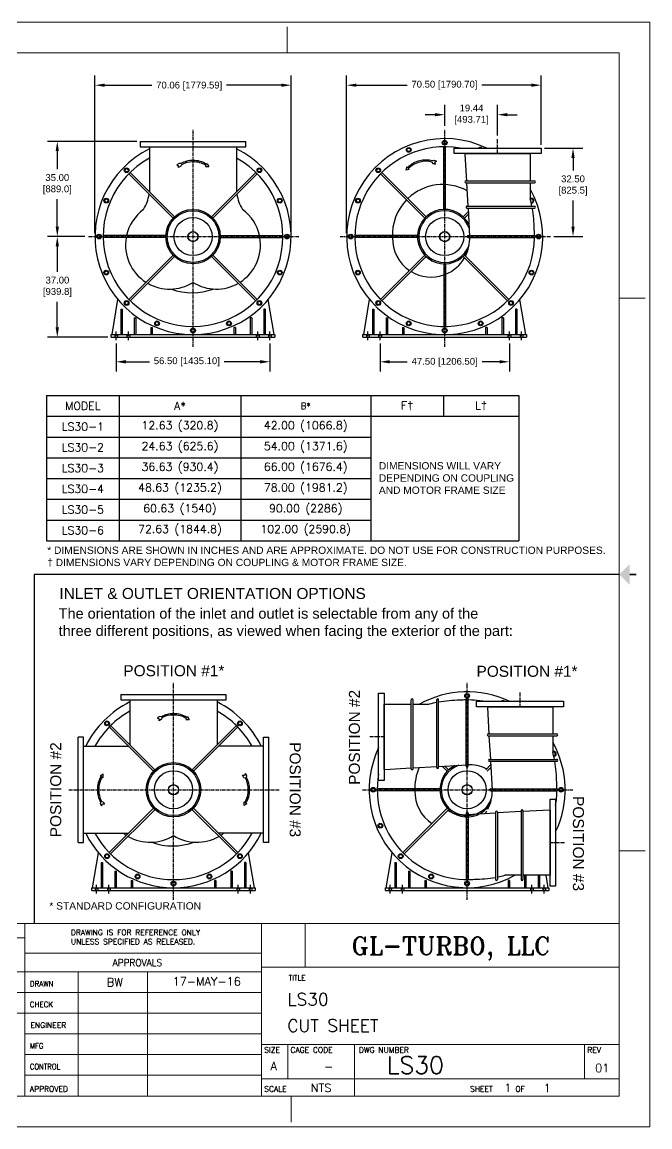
# Model space of a CAD drawing. Header units: inches. Extents: x 0 to 533, y 0 to 406.
# Drawn here: x 302 to 532.6, y 0.1 to 406 of the extents above; entities that cross this region are included whole.
import ezdxf
from ezdxf.enums import TextEntityAlignment as Align

# ---------------------------------------------------------------- set-up
doc = ezdxf.new("R2010")
doc.units = ezdxf.units.IN
doc.header["$MEASUREMENT"] = 0
doc.linetypes.add('CENTER', pattern=[2, 1.25, -0.25, 0.25, -0.25])
doc.layers.add('Title Block', color=7, linetype='Continuous')
doc.layers.add('TXT', color=7, linetype='Continuous')
doc.styles.add('ACANSTS', font='romans.shx', dxfattribs={"height": 1})
doc.styles.add('Roman', font='romans')
doc.styles.add('ROMANS', font='romant.shx', dxfattribs={"height": 3.5})
doc.styles.get("Standard").update_dxf_attribs({"font": 'arial.ttf'})
doc.dimstyles.new('STANDARD 2 PLCS', dxfattribs={"dimtxt": 0.125, "dimasz": 0.18, "dimexe": 0.18, "dimexo": 0.0625, "dimgap": 0.09, "dimtad": 0, "dimtih": 1, "dimtoh": 1, "dimzin": 4, "dimdsep": 46, "dimtxsty": 'Standard', "dimcen": 0.09, "dimaunit": 1, "dimadec": 0, "dimazin": 1, "dimtfac": 1, "dimtofl": 0, "dimtmove": 1, "dimatfit": 3, "dimfxl": 1, "dimtolj": 1, "dimtzin": 4, "dimarcsym": 0})

# ---------------------------------------------------------------- blocks, each defined once
blk = doc.blocks.new('*D161')
at = {"color": 0, "lineweight": -2, "transparency": 16777216}
for p, q in [((328.81, 328.47), (328.81, 386.45)), ((400.81, 328.47), (400.81, 386.45)), ((332.41, 382.85), (349.68, 382.85)), ((397.21, 382.85), (377.17, 382.85))]:
    blk.add_line(p, q, dxfattribs=at)
at = {"color": 0, "transparency": 16777216}
for points in [[(332.41, 383.45), (332.41, 382.25), (328.81, 382.85)], [(397.21, 383.45), (397.21, 382.25), (400.81, 382.85)]]:
    blk.add_solid(points, dxfattribs=at)
at = {"layer": 'Defpoints', "color": 0, "transparency": 16777216}
for p in [(400.81, 382.85), (328.81, 327.22), (400.81, 327.22)]:
    blk.add_point(p, dxfattribs=at)
at = {"color": 0, "transparency": 16777216, "insert": (363.42, 382.51), "char_height": 2.5, "attachment_point": 5}
blk.add_mtext('\\A1;70.06 [1779.59]', dxfattribs=at)
blk = doc.blocks.new('*D162')
at = {"color": 0, "lineweight": -2, "transparency": 16777216}
for p, q in [((344.19, 362.22), (311.37, 362.22)), ((314.97, 358.62), (314.97, 351.96)), ((314.97, 330.82), (314.97, 340.98)), ((325.14, 327.22), (311.37, 327.22))]:
    blk.add_line(p, q, dxfattribs=at)
at = {"color": 0, "transparency": 16777216}
for points in [[(314.37, 358.62), (315.57, 358.62), (314.97, 362.22)], [(314.37, 330.82), (315.57, 330.82), (314.97, 327.22)]]:
    blk.add_solid(points, dxfattribs=at)
at = {"layer": 'Defpoints', "color": 0, "transparency": 16777216}
for p in [(314.97, 362.22), (345.44, 362.22), (326.39, 327.22)]:
    blk.add_point(p, dxfattribs=at)
at = {"color": 0, "transparency": 16777216, "insert": (314.97, 346.47), "char_height": 2.5, "attachment_point": 5}
blk.add_mtext('\\A1;35.00\\P[889.0]', dxfattribs=at)
blk = doc.blocks.new('*D163')
at = {"color": 0, "lineweight": -2, "transparency": 16777216}
for p, q in [((325.14, 327.22), (311.37, 327.22)), ((314.97, 323.62), (314.97, 314.27)), ((314.97, 293.82), (314.97, 303.28)), ((333.56, 290.22), (311.37, 290.22))]:
    blk.add_line(p, q, dxfattribs=at)
at = {"color": 0, "transparency": 16777216}
for points in [[(314.37, 323.62), (315.57, 323.62), (314.97, 327.22)], [(314.37, 293.82), (315.57, 293.82), (314.97, 290.22)]]:
    blk.add_solid(points, dxfattribs=at)
at = {"layer": 'Defpoints', "color": 0, "transparency": 16777216}
for p in [(314.97, 327.22), (326.39, 327.22), (334.81, 290.22)]:
    blk.add_point(p, dxfattribs=at)
at = {"color": 0, "transparency": 16777216, "insert": (315.02, 308.77), "char_height": 2.5, "attachment_point": 5}
blk.add_mtext('\\A1;37.00\\P[939.8]', dxfattribs=at)
blk = doc.blocks.new('*D164')
at = {"color": 0, "lineweight": -2, "transparency": 16777216}
for p, q in [((336.56, 287.89), (336.56, 277.62)), ((393.06, 287.89), (393.06, 277.62)), ((340.16, 281.22), (348.79, 281.22)), ((389.46, 281.22), (376.29, 281.22))]:
    blk.add_line(p, q, dxfattribs=at)
at = {"color": 0, "transparency": 16777216}
for points in [[(340.16, 281.82), (340.16, 280.62), (336.56, 281.22)], [(389.46, 281.82), (389.46, 280.62), (393.06, 281.22)]]:
    blk.add_solid(points, dxfattribs=at)
at = {"layer": 'Defpoints', "color": 0, "transparency": 16777216}
for p in [(336.56, 289.14), (393.06, 289.14), (393.06, 281.22)]:
    blk.add_point(p, dxfattribs=at)
at = {"color": 0, "transparency": 16777216, "insert": (362.54, 281.22), "char_height": 2.5, "attachment_point": 5}
blk.add_mtext('\\A1;56.50 [1435.10]', dxfattribs=at)
blk = doc.blocks.new('*D165')
at = {"color": 0, "lineweight": -2, "transparency": 16777216}
for p, q in [((433.49, 287.89), (433.49, 277.62)), ((480.99, 287.89), (480.99, 277.62)), ((437.09, 281.22), (443.44, 281.22)), ((477.39, 281.22), (471.04, 281.22))]:
    blk.add_line(p, q, dxfattribs=at)
at = {"color": 0, "transparency": 16777216}
for points in [[(437.09, 281.82), (437.09, 280.62), (433.49, 281.22)], [(477.39, 281.82), (477.39, 280.62), (480.99, 281.22)]]:
    blk.add_solid(points, dxfattribs=at)
at = {"layer": 'Defpoints', "color": 0, "transparency": 16777216}
for p in [(433.49, 289.14), (480.99, 289.14), (480.99, 281.22)]:
    blk.add_point(p, dxfattribs=at)
at = {"color": 0, "transparency": 16777216, "insert": (457.24, 281.02), "char_height": 2.5, "attachment_point": 5}
blk.add_mtext('\\A1;47.50 [1206.50]', dxfattribs=at)
blk = doc.blocks.new('*D166')
at = {"color": 0, "lineweight": -2, "transparency": 16777216}
for p, q in [((457.24, 367.88), (457.24, 375.61)), ((476.68, 364.33), (476.68, 375.61)), ((453.64, 372.01), (450.04, 372.01)), ((480.28, 372.01), (483.88, 372.01))]:
    blk.add_line(p, q, dxfattribs=at)
at = {"color": 0, "transparency": 16777216}
for points in [[(453.64, 372.61), (453.64, 371.41), (457.24, 372.01)], [(480.28, 372.61), (480.28, 371.41), (476.68, 372.01)]]:
    blk.add_solid(points, dxfattribs=at)
at = {"layer": 'Defpoints', "color": 0, "transparency": 16777216}
for p in [(476.68, 372.01), (457.24, 366.63), (476.68, 363.08)]:
    blk.add_point(p, dxfattribs=at)
at = {"color": 0, "transparency": 16777216, "insert": (467.1, 372.01), "char_height": 2.5, "attachment_point": 5}
blk.add_mtext('\\A1;19.44\\P[493.71]', dxfattribs=at)
blk = doc.blocks.new('*D167')
at = {"color": 0, "lineweight": -2, "transparency": 16777216}
for p, q in [((493.93, 359.72), (507.98, 359.72)), ((504.38, 356.12), (504.38, 351.47)), ((504.38, 330.82), (504.38, 340.49)), ((497.3, 327.22), (507.98, 327.22))]:
    blk.add_line(p, q, dxfattribs=at)
at = {"color": 0, "transparency": 16777216}
for points in [[(503.78, 356.12), (504.98, 356.12), (504.38, 359.72)], [(503.78, 330.82), (504.98, 330.82), (504.38, 327.22)]]:
    blk.add_solid(points, dxfattribs=at)
at = {"layer": 'Defpoints', "color": 0, "transparency": 16777216}
for p in [(492.68, 359.72), (504.38, 359.72), (496.05, 327.22)]:
    blk.add_point(p, dxfattribs=at)
at = {"color": 0, "transparency": 16777216, "insert": (504.38, 345.98), "char_height": 2.5, "attachment_point": 5}
blk.add_mtext('\\A1;32.50\\P[825.5]', dxfattribs=at)
blk = doc.blocks.new('*D168')
at = {"color": 0, "lineweight": -2, "transparency": 16777216}
for p, q in [((421.24, 328.47), (421.24, 386.45)), ((492.68, 360.97), (492.68, 386.45)), ((424.84, 382.85), (443.42, 382.85)), ((489.08, 382.85), (470.9, 382.85))]:
    blk.add_line(p, q, dxfattribs=at)
at = {"color": 0, "transparency": 16777216}
for points in [[(424.84, 383.45), (424.84, 382.25), (421.24, 382.85)], [(489.08, 383.45), (489.08, 382.25), (492.68, 382.85)]]:
    blk.add_solid(points, dxfattribs=at)
at = {"layer": 'Defpoints', "color": 0, "transparency": 16777216}
for p in [(492.68, 382.85), (492.68, 359.72), (421.24, 327.22)]:
    blk.add_point(p, dxfattribs=at)
at = {"color": 0, "transparency": 16777216, "insert": (457.16, 382.85), "char_height": 2.5, "attachment_point": 5}
blk.add_mtext('\\A1;70.50 [1790.70]', dxfattribs=at)
blk = doc.blocks.new('*T169')
at = {"layer": 'Title Block', "color": 0, "linetype": 'ByBlock', "lineweight": -2, "transparency": 16777216}
for p, q in [((0, 0), (173.49, 0)), ((0, 0), (0, -53.36)), ((26.73, 0), (26.73, -53.36)), ((71.36, 0), (71.36, -53.36)), ((119.09, 0), (119.09, -53.36)), ((145.84, 0), (145.84, -7.62)), ((173.49, 0), (173.49, -53.36)), ((0, -7.62), (173.49, -7.62)), ((0, -15.25), (119.09, -15.25)), ((0, -22.87), (119.09, -22.87)), ((0, -30.49), (119.09, -30.49)), ((0, -38.12), (119.09, -38.12)), ((0, -45.74), (119.09, -45.74)), ((0, -53.36), (173.49, -53.36))]:
    blk.add_line(p, q, dxfattribs=at)
at = {"layer": 'Title Block', "color": 0, "lineweight": 15, "transparency": 16777216, "attachment_point": 5, "style": 'Roman'}
for s, insert, char_height, width in [('MODEL', (13.36, -3.81), 2.94, 24.6024), ('A*', (49.04, -3.81), 2.94, 42.5007), ('B*', (95.22, -3.81), 2.362, 45.6035), ('F{\\fArial|b0|i0|c0|p34;†}', (132.46, -3.81), 2.94, 24.6263), ('L{\\fArial|b0|i0|c0|p34;†}', (159.66, -3.81), 2.94, 25.5254), ('LS30-1', (13.36, -11.44), 2.94, 24.6024), ('12.63 (320.8)', (49.04, -11.44), 2.94, 42.5007), ('42.00 (1066.8)', (95.22, -11.44), 2.94, 45.6035), ('LS30-2', (13.36, -19.06), 2.94, 24.6024), ('24.63 (625.6)', (49.04, -19.06), 2.94, 42.5007), ('54.00 (1371.6)', (95.22, -19.06), 2.94, 45.6035), ('36.63 (930.4)', (49.04, -26.68), 2.94, 42.5007), ('66.00 (1676.4)', (95.22, -26.68), 2.94, 45.6035), ('LS30-3', (13.36, -26.68), 2.94, 24.6024), ('48.63 (1235.2)', (49.04, -34.31), 2.94, 42.5007), ('78.00 (1981.2)', (95.22, -34.31), 2.94, 45.6035), ('LS30-4', (13.36, -34.31), 2.94, 24.6024), ('LS30-5', (13.36, -41.93), 2.94, 24.6024), ('60.63 (1540)', (49.04, -41.93), 2.94, 42.5007), ('90.00 (2286)', (95.22, -41.93), 2.94, 45.6035), ('LS30-6', (13.36, -49.55), 2.94, 24.6024), ('72.63 (1844.8)', (49.04, -49.55), 2.94, 42.5007), ('102.00 (2590.8)', (95.22, -49.55), 2.94, 45.6035)]:
    blk.add_mtext(s, dxfattribs=dict(at, insert=insert, char_height=char_height, width=width))
blk = doc.blocks.new('LONE STAR BLOWER TITLE BLOCK (SIZE A)')
at = {"lineweight": 15}
for p, q in [((17.3, 2.604), (17.3, 3.312)), ((17.3, 3.312), (18.009, 3.312)), ((18.009, 2.604), (18.009, 3.312)), ((18.009, 2.604), (17.3, 2.604))]:
    blk.add_line(p, q, dxfattribs=at)
at = {"layer": 'Title Block', "lineweight": 15}
for p, q in [((23.625, 18), (0, 18)), ((23.625, 0), (23.625, 18)), ((17.719, 17.5), (17.719, 17.922)), ((23.125, 17.5), (0.5, 17.5)), ((23.125, 17.5), (0.5, 17.5)), ((23.125, 0.5), (23.125, 17.5)), ((23.125, 13.5), (23.547, 13.5)), ((23.125, 4.5), (23.547, 4.5)), ((23.125, 3.312), (7.945, 3.312)), ((23.125, 3.312), (9.093, 3.312)), ((13.449, 3.312), (13.449, 0.5)), ((17.3, 0.5), (17.3, 3.312)), ((23.125, 0.5), (23.125, 3.312)), ((13.449, 3.083), (7.945, 3.083)), ((17.3, 2.829), (13.449, 2.829)), ((17.3, 2.529), (11.24, 2.529)), ((14.316, 0.5), (14.316, 2.525)), ((15.442, 0.496), (15.442, 2.521)), ((23.125, 2.604), (17.3, 2.604)), ((17.3, 2.192), (7.945, 2.192)), ((17.3, 1.854), (7.945, 1.854)), ((17.3, 1.517), (13.449, 1.517)), ((23.125, 1.344), (17.3, 1.344)), ((17.727, 1.344), (17.727, 0.781)), ((18.816, 1.344), (18.816, 0.5)), ((22.562, 1.344), (22.562, 0.781)), ((17.3, 1.179), (13.449, 1.179)), ((17.3, 0.842), (13.449, 0.842)), ((23.125, 0.781), (17.3, 0.781)), ((0.5, 0.5), (23.125, 0.5)), ((15.025, 0.5), (23.125, 0.5)), ((17.781, 0.078), (17.781, 0.5)), ((0, 0), (23.625, 0))]:
    blk.add_line(p, q, dxfattribs=at)
at = {"layer": 'Title Block', "lineweight": 15, "const_width": 0.0225}
blk.add_lwpolyline([(23.406, 9), (23.294, 9)], dxfattribs=at)
at = {"layer": 'Title Block', "lineweight": 15}
blk.add_solid([(23.294, 8.831), (23.294, 9.169), (23.125, 9)], dxfattribs=at)
at = {"layer": 'Title Block', "lineweight": 15, "style": 'ACANSTS'}
for s, height, width, p in [('APPROVALS', 0.1125, 0.951562, (14.875, 2.621)), ('DRAWN', 0.09, 0.942857, (13.528, 2.287)), ('TITLE', 0.09, 0.942857, (17.741, 2.384))]:
    blk.add_text(s, height=height, dxfattribs=dict(at, width=width)).set_placement(p)
for s, width, p in [('CHECK', 0.942857, (13.528, 1.995)), ('MFG', 0.90932, (13.528, 1.32)), ('CONTROL', 0.90932, (13.528, 0.982))]:
    blk.add_text(s, height=0.09, dxfattribs=dict(at, width=width)).set_placement(p, align=Align.MIDDLE_LEFT)
for s, p in [('ENGINEER', (13.538, 1.658)), ('APPROVED', (13.528, 0.618)), ('SCALE', (17.345, 0.618)), ('SHEET     OF', (20.697, 0.618))]:
    blk.add_text(s, height=0.09, dxfattribs=at).set_placement(p, align=Align.MIDDLE_LEFT)
for s, height, p in [('SIZE', 0.09, (17.345, 1.209)), ('CAGE CODE', 0.09, (17.772, 1.209)), ('DWG NUMBER', 0.09, (18.887, 1.209)), ('REV', 0.09, (22.607, 1.209)), ('A', 0.135, (17.447, 0.923))]:
    blk.add_text(s, height=height, dxfattribs=at).set_placement(p)
at = {"layer": 'Title Block', "lineweight": 15, "insert": (14.196, 3.213), "char_height": 0.09, "attachment_point": 1, "style": 'Roman'}
blk.add_mtext_dynamic_manual_height_columns('DRAWING IS FOR REFERENCE ONLY UNLESS SPECIFIED AS RELEASED.', width=2.82099, gutter_width=1.25, heights=[0], dxfattribs=at)
at = {"layer": 'Title Block', "lineweight": 5, "insert": (18.764, 3.095), "char_height": 4.0651, "width": 5.50749, "attachment_point": 1, "style": 'ROMANS'}
blk.add_mtext('{\\H0.07143x;GL-TURBO, LLC}', dxfattribs=at)
at = {"layer": 'Title Block', "lineweight": 15, "style": 'ACANSTS'}
for tag, p, height in [('DRAWN_BY', (14.369, 2.285), 0.135), ('DRAWN_DATE', (15.515, 2.294), 0.135), ('DRAWING_SUBTITLE', (17.513, 1.977), 0.203), ('CHECKED_BY', (14.391, 1.94), 0.135), ('CHECK_DATE', (15.496, 1.94), 0.135), ('ENGINEER', (14.385, 1.608), 0.135), ('ENG_DATE', (15.487, 1.603), 0.135), ('DRAWING_SUBTITLE', (17.511, 1.549), 0.203), ('MANUFACTURING', (14.381, 1.271), 0.135), ('MFG_DATE', (15.488, 1.27), 0.135), ('CONTROL', (14.381, 0.933), 0.135), ('CONTROL_DATE', (15.488, 0.932), 0.135), ('CAGE_CODE', (17.727, 0.916), 0.135), ('MODEL_FILE_NAME', (8.295, 0.611), 0.135), ('APPROVED_BY', (14.37, 0.568), 0.135), ('APPROVAL_DATE', (15.48, 0.562), 0.135)]:
    blk.add_attdef(tag, p, '', height=height, dxfattribs=at)
at = {"layer": 'Title Block', "lineweight": 15, "style": 'Roman', "flags": 8}
for tag, height, p in [('DWG_NUMBER', 0.281, (18.91, 1.147)), ('SCALE', 0.135, (17.903, 0.704)), ('SHEETNUMBER', 0.135, (21.256, 0.704)), ('TOTA_SHEETS', 0.135, (21.894, 0.702))]:
    blk.add_attdef(tag, text='', height=height, dxfattribs=at).set_placement(p, align=Align.TOP_LEFT)
at = {"layer": 'Title Block', "lineweight": 15, "style": 'ACANSTS'}
blk.add_attdef('REVISION', text='', height=0.135, dxfattribs=at).set_placement((22.849, 0.893), align=Align.CENTER)

msp = doc.modelspace()

# ---------------------------------------------------------------- linework, layer by layer
at = {"color": 5, "linetype": 'CENTER'}
for p, q in [((364.81311, 286.71667), (364.81311, 366.63345)), ((457.24108, 286.71667), (457.24108, 366.63345)), ((476.68108, 357.71526), (476.68108, 363.07652)), ((326.39348, 327.21526), (403.62646, 327.21526)), ((418.82144, 327.21526), (496.05442, 327.21526)), ((336.56311, 289.13844), (336.56311, 292.29689)), ((341.06311, 289.13844), (341.06311, 292.29689)), ((388.56311, 289.13844), (388.56311, 292.29689)), ((393.06311, 289.13844), (393.06311, 292.29689)), ((428.99108, 289.13844), (428.99108, 292.29689)), ((433.49108, 289.13844), (433.49108, 292.29689)), ((480.99108, 289.13844), (480.99108, 292.29689)), ((485.49108, 289.13844), (485.49108, 292.29689)), ((357.64514, 83.46716), (357.64514, 163.38394)), ((465.48241, 83.46716), (465.48241, 163.38394)), ((484.92241, 154.46575), (484.92241, 159.82701)), ((434.98241, 143.40575), (429.62116, 143.40575)), ((319.2255, 123.96575), (396.45848, 123.96575)), ((427.06278, 123.96575), (504.29576, 123.96575)), ((495.98241, 104.52575), (501.34367, 104.52575)), ((329.39514, 85.88893), (329.39514, 89.04738)), ((333.89514, 85.88893), (333.89514, 89.04738)), ((381.39514, 85.88893), (381.39514, 89.04738)), ((385.89514, 85.88893), (385.89514, 89.04738)), ((437.23241, 85.88893), (437.23241, 89.04738)), ((441.73241, 85.88893), (441.73241, 89.04738)), ((489.23241, 85.88893), (489.23241, 89.04738)), ((493.73241, 85.88893), (493.73241, 89.04738))]:
    msp.add_line(p, q, dxfattribs=at)
for p, q in [((345.43811, 362.21526), (384.18811, 362.21526)), ((345.43811, 362.21526), (345.43811, 360.21526)), ((384.18811, 360.21526), (384.18811, 362.21526)), ((345.43811, 360.21526), (384.18811, 360.21526)), ((348.81311, 360.21526), (380.81311, 360.21526)), ((348.81311, 360.21526), (348.81311, 343.74254)), ((380.81311, 360.21526), (380.81311, 343.74254)), ((456.88753, 337.2109), (456.88753, 360.21526)), ((457.59463, 337.2109), (457.59463, 360.21526)), ((460.68108, 359.71526), (492.68108, 359.71526)), ((460.68108, 357.71526), (460.68108, 359.71526)), ((492.68108, 357.71526), (460.68108, 357.71526)), ((464.68108, 357.71526), (488.68108, 357.71526)), ((464.68108, 357.71526), (464.68108, 357.40946)), ((464.68108, 357.40946), (465.23505, 347.72685)), ((488.68108, 357.71526), (488.68108, 347.72685)), ((492.68108, 359.71526), (492.68108, 357.71526)), ((359.75202, 354.13046), (358.87508, 353.62415)), ((358.87508, 353.62415), (359.50924, 353.25802)), ((359.50924, 352.59791), (359.50924, 353.25802)), ((360.30536, 354.02093), (359.75202, 354.13046)), ((360.53062, 353.64948), (360.38618, 353.10421)), ((369.55962, 353.37409), (369.35062, 353.0121)), ((369.97759, 354.09806), (369.7686, 353.73607)), ((369.97759, 354.09806), (370.60457, 353.0121)), ((452.58131, 354.59157), (452.85028, 354.09575)), ((452.71261, 355.00566), (453.22451, 355.2426)), ((452.85028, 354.09575), (453.82189, 353.81055)), ((453.22451, 355.2426), (454.19612, 354.95741)), ((454.19612, 354.95741), (453.66621, 354.45204)), ((453.82189, 353.81055), (453.66621, 354.45204)), ((357.49647, 334.03191), (341.22993, 350.29845)), ((357.99647, 334.53191), (341.72993, 350.79845)), ((360.38618, 353.10421), (359.50924, 352.59791)), ((369.35062, 353.0121), (370.60457, 353.0121)), ((371.62976, 334.53191), (387.8963, 350.79845)), ((372.12976, 334.03191), (388.3963, 350.29845)), ((449.92443, 334.03191), (433.65789, 350.29845)), ((450.42443, 334.53191), (434.15789, 350.79845)), ((443.29504, 352.79945), (442.94187, 351.59627)), ((444.16044, 351.89201), (442.94187, 351.59627)), ((443.29504, 352.79945), (443.58351, 352.49697)), ((443.87197, 352.19449), (444.16044, 351.89201)), ((464.98362, 347.72685), (490.24544, 347.72685)), ((464.98362, 347.01974), (490.24544, 347.01974)), ((465.27551, 347.01974), (465.76966, 338.38276)), ((488.68108, 347.01974), (488.68108, 341.09622)), ((465.43255, 338.38276), (490.24544, 338.38276)), ((465.43255, 337.67565), (490.24544, 337.67565)), ((465.81012, 337.67565), (466.40859, 327.21526)), ((464.05773, 334.53191), (465.88541, 336.35959)), ((464.55773, 334.03191), (465.93953, 335.41371)), ((354.81311, 327.56881), (331.80875, 327.56881)), ((354.81311, 326.86171), (331.80875, 326.86171)), ((374.81311, 327.56881), (397.81747, 327.56881)), ((374.81311, 326.86171), (397.81747, 326.86171)), ((447.24108, 327.56881), (424.23672, 327.56881)), ((447.24108, 326.86171), (424.23672, 326.86171)), ((465.89103, 327.56881), (490.24544, 327.56881)), ((465.89103, 326.86171), (490.24544, 326.86171)), ((357.49647, 320.39861), (341.22993, 304.13208)), ((357.99647, 319.89861), (341.72993, 303.63208)), ((371.62976, 319.89861), (387.8963, 303.63208)), ((372.12976, 320.39861), (388.3963, 304.13208)), ((449.92443, 320.39861), (433.65789, 304.13208)), ((450.42443, 319.89861), (434.15789, 303.63208)), ((456.88753, 317.21962), (456.88753, 294.21526)), ((457.59463, 317.21962), (457.59463, 294.21526)), ((464.05773, 319.89861), (480.32426, 303.63208)), ((464.55773, 320.39861), (480.82426, 304.13208)), ((335.06311, 291.21526), (337.24667, 304.06162)), ((338.26008, 300.51287), (338.76008, 300.51287)), ((338.26008, 300.51287), (338.26008, 291.21526)), ((338.76008, 300.51287), (338.76008, 291.21526)), ((391.36614, 300.51287), (390.86614, 300.51287)), ((390.86614, 300.51287), (390.86614, 291.21526)), ((391.36614, 300.51287), (391.36614, 291.21526)), ((394.56311, 291.21526), (392.37956, 304.06162)), ((427.49108, 291.21526), (429.67463, 304.06162)), ((430.68805, 300.51287), (431.18805, 300.51287)), ((430.68805, 300.51287), (430.68805, 291.21526)), ((431.18805, 300.51287), (431.18805, 291.21526)), ((483.79411, 300.51287), (483.29411, 300.51287)), ((483.29411, 300.51287), (483.29411, 291.21526)), ((483.79411, 300.51287), (483.79411, 291.21526)), ((486.99108, 291.21526), (484.80753, 304.06162)), ((343.26285, 297.32307), (343.76285, 297.32307)), ((343.26285, 297.32307), (343.26285, 291.21526)), ((343.76285, 297.32307), (343.76285, 291.21526)), ((386.36337, 297.32307), (385.86337, 297.32307)), ((385.86337, 297.32307), (385.86337, 291.21526)), ((386.36337, 297.32307), (386.36337, 291.21526)), ((435.69082, 297.32307), (436.19082, 297.32307)), ((435.69082, 297.32307), (435.69082, 291.21526)), ((436.19082, 297.32307), (436.19082, 291.21526)), ((478.79134, 297.32307), (478.29134, 297.32307)), ((478.29134, 297.32307), (478.29134, 291.21526)), ((478.79134, 297.32307), (478.79134, 291.21526)), ((349.26285, 293.85183), (349.76285, 293.85183)), ((349.26285, 293.85183), (349.26285, 291.21526)), ((349.26285, 293.85183), (349.76285, 293.85183)), ((349.26285, 293.85183), (349.26285, 291.21526)), ((349.76285, 293.85183), (349.76285, 291.21526)), ((349.76285, 293.85183), (349.76285, 291.21526)), ((380.36337, 293.85183), (379.86337, 293.85183)), ((379.86337, 293.85183), (379.86337, 291.21526)), ((380.36337, 293.85183), (379.86337, 293.85183)), ((379.86337, 293.85183), (379.86337, 291.21526)), ((380.36337, 293.85183), (380.36337, 291.21526)), ((380.36337, 293.85183), (380.36337, 291.21526)), ((441.69082, 293.85183), (442.19082, 293.85183)), ((441.69082, 293.85183), (441.69082, 291.21526)), ((441.69082, 293.85183), (442.19082, 293.85183)), ((441.69082, 293.85183), (441.69082, 291.21526)), ((442.19082, 293.85183), (442.19082, 291.21526)), ((442.19082, 293.85183), (442.19082, 291.21526)), ((472.79134, 293.85183), (472.29134, 293.85183)), ((472.29134, 293.85183), (472.29134, 291.21526)), ((472.79134, 293.85183), (472.29134, 293.85183)), ((472.29134, 293.85183), (472.29134, 291.21526)), ((472.79134, 293.85183), (472.79134, 291.21526)), ((472.79134, 293.85183), (472.79134, 291.21526)), ((334.81311, 290.21526), (334.81311, 291.21526)), ((334.81311, 291.21526), (394.81311, 291.21526)), ((334.81311, 291.21526), (335.06311, 291.21526)), ((334.81311, 290.21526), (394.81311, 290.21526)), ((394.81311, 291.21526), (394.81311, 290.21526)), ((427.24108, 290.21526), (427.24108, 291.21526)), ((427.24108, 291.21526), (487.24108, 291.21526)), ((427.24108, 291.21526), (427.49108, 291.21526)), ((427.24108, 290.21526), (487.24108, 290.21526)), ((487.24108, 291.21526), (487.24108, 290.21526)), ((338.27014, 158.96575), (377.02014, 158.96575)), ((338.27014, 158.96575), (338.27014, 156.96575)), ((377.02014, 156.96575), (377.02014, 158.96575)), ((432.98241, 127.40575), (432.98241, 159.40575)), ((432.98241, 159.40575), (434.98241, 159.40575)), ((434.98241, 159.40575), (434.98241, 127.40575)), ((338.27014, 156.96575), (377.02014, 156.96575)), ((341.64514, 156.96575), (373.64514, 156.96575)), ((341.64514, 156.96575), (341.64514, 140.49303)), ((373.64514, 156.96575), (373.64514, 140.49303)), ((434.98241, 131.40575), (434.98241, 155.40575)), ((434.98241, 155.40575), (444.97082, 155.40575)), ((444.97082, 131.70829), (444.97082, 156.97011)), ((445.67793, 131.70829), (445.67793, 156.97011)), ((445.67793, 155.40575), (451.60146, 155.40575)), ((454.31492, 132.15723), (454.31492, 156.97011)), ((455.02202, 132.15723), (455.02202, 156.97011)), ((465.12886, 132.6157), (465.12886, 156.97011)), ((465.12886, 133.96139), (465.12886, 156.96575)), ((465.83597, 132.6157), (465.83597, 156.97011)), ((465.83597, 133.96139), (465.83597, 156.96575)), ((468.92241, 156.46575), (500.92241, 156.46575)), ((468.92241, 154.46575), (468.92241, 156.46575)), ((500.92241, 154.46575), (468.92241, 154.46575)), ((472.92241, 154.46575), (496.92241, 154.46575)), ((472.92241, 154.46575), (472.92241, 154.15995)), ((496.92241, 154.46575), (496.92241, 144.47734)), ((500.92241, 156.46575), (500.92241, 154.46575)), ((352.58404, 150.88094), (351.7071, 150.37464)), ((351.7071, 150.37464), (352.34126, 150.00851)), ((353.13739, 150.77141), (352.58404, 150.88094)), ((353.36264, 150.39997), (353.2182, 149.8547)), ((362.80962, 150.84854), (362.60063, 150.48656)), ((362.80962, 150.84854), (363.43659, 149.76259)), ((472.92241, 154.15995), (473.47639, 144.47734)), ((350.32849, 130.7824), (334.06195, 147.04893)), ((350.82849, 131.2824), (334.56195, 147.54893)), ((352.34126, 149.3484), (352.34126, 150.00851)), ((353.2182, 149.8547), (352.34126, 149.3484)), ((362.39164, 150.12458), (362.18265, 149.76259)), ((362.18265, 149.76259), (363.43659, 149.76259)), ((364.46178, 131.2824), (380.72832, 147.54893)), ((364.96178, 130.7824), (381.22832, 147.04893)), ((322.64514, 104.59075), (322.64514, 143.34075)), ((324.64514, 143.34075), (322.64514, 143.34075)), ((324.64514, 104.59075), (324.64514, 143.34075)), ((390.64514, 104.59075), (390.64514, 143.34075)), ((390.64514, 143.34075), (392.64514, 143.34075)), ((392.64514, 104.59075), (392.64514, 143.34075)), ((473.22495, 144.47734), (498.48677, 144.47734)), ((473.22495, 143.77023), (498.48677, 143.77023)), ((473.51684, 143.77023), (474.011, 135.13325)), ((496.92241, 143.77023), (496.92241, 137.84671)), ((324.64514, 107.96575), (324.64514, 139.96575)), ((324.64514, 139.96575), (341.11786, 139.96575)), ((390.64514, 139.96575), (374.17241, 139.96575)), ((390.64514, 107.96575), (390.64514, 139.96575)), ((473.67389, 135.13325), (498.48677, 135.13325)), ((473.67389, 134.42614), (498.48677, 134.42614)), ((474.05145, 134.42614), (474.64992, 123.96575)), ((434.98241, 131.40575), (435.28821, 131.40575)), ((435.28821, 131.40575), (444.97082, 131.95972)), ((445.67793, 132.00018), (454.31492, 132.49433)), ((455.02202, 132.53479), (465.48241, 133.13326)), ((458.16577, 130.7824), (456.33808, 132.61008)), ((458.66577, 131.2824), (457.28396, 132.6642)), ((472.29906, 131.2824), (474.12675, 133.11008)), ((472.79906, 130.7824), (474.18086, 132.1642)), ((330.76234, 129.13023), (331.84829, 129.75721)), ((330.76234, 129.13023), (331.12433, 128.92124)), ((331.48631, 128.71225), (331.84829, 128.50326)), ((331.84829, 128.50326), (331.84829, 129.75721)), ((383.53409, 128.39269), (383.02779, 129.26963)), ((383.02779, 129.26963), (383.6879, 129.26963)), ((384.07936, 128.24824), (383.53409, 128.39269)), ((384.05403, 129.90378), (383.6879, 129.26963)), ((384.56033, 129.02684), (384.05403, 129.90378)), ((384.4508, 128.4735), (384.56033, 129.02684)), ((434.98241, 127.40575), (432.98241, 127.40575)), ((455.48241, 124.3193), (432.47806, 124.3193)), ((455.48241, 123.6122), (432.47806, 123.6122)), ((474.13237, 124.3193), (498.48677, 124.3193)), ((474.13237, 123.6122), (498.48677, 123.6122)), ((330.83947, 119.458), (330.72994, 118.90466)), ((330.72994, 118.90466), (331.23624, 118.02772)), ((331.21092, 119.68326), (331.75619, 119.53881)), ((331.23624, 118.02772), (331.60238, 118.66187)), ((332.26249, 118.66187), (331.60238, 118.66187)), ((331.75619, 119.53881), (332.26249, 118.66187)), ((383.80396, 119.21925), (383.44198, 119.42824)), ((383.44198, 119.42824), (383.44198, 118.17429)), ((384.52793, 118.80127), (383.44198, 118.17429)), ((384.52793, 118.80127), (384.16595, 119.01026)), ((495.98241, 88.52575), (495.98241, 120.52575)), ((495.98241, 120.52575), (497.98241, 120.52575)), ((497.98241, 120.52575), (497.98241, 88.52575)), ((350.32849, 117.1491), (334.06195, 100.88257)), ((350.82849, 116.6491), (334.56195, 100.38257)), ((364.46178, 116.6491), (380.72832, 100.38257)), ((364.96178, 117.1491), (381.22832, 100.88257)), ((458.16577, 117.1491), (441.89923, 100.88257)), ((458.66577, 116.6491), (442.39923, 100.38257)), ((465.12886, 115.3158), (465.12886, 90.96139)), ((465.12886, 113.97011), (465.12886, 90.96575)), ((475.94281, 115.39671), (465.48241, 114.79824)), ((465.83597, 115.3158), (465.83597, 90.96139)), ((465.83597, 113.97011), (465.83597, 90.96575)), ((475.94281, 115.77427), (475.94281, 90.96139)), ((485.2869, 115.93132), (476.64991, 115.43717)), ((476.64991, 115.77427), (476.64991, 90.96139)), ((485.2869, 116.22321), (485.2869, 90.96139)), ((495.67662, 116.52575), (485.994, 115.97178)), ((485.994, 116.22321), (485.994, 90.96139)), ((495.98241, 116.52575), (495.67662, 116.52575)), ((495.98241, 116.52575), (495.98241, 92.52575)), ((324.64514, 107.96575), (341.11786, 107.96575)), ((390.64514, 107.96575), (374.17241, 107.96575)), ((322.64514, 104.59075), (324.64514, 104.59075)), ((392.64514, 104.59075), (390.64514, 104.59075)), ((327.89514, 87.96575), (330.07869, 100.81211)), ((387.39514, 87.96575), (385.21158, 100.81211)), ((435.73241, 87.96575), (437.91597, 100.81211)), ((331.09211, 97.26336), (331.59211, 97.26336)), ((331.09211, 97.26336), (331.09211, 87.96575)), ((331.59211, 97.26336), (331.59211, 87.96575)), ((336.09488, 94.07356), (336.59488, 94.07356)), ((336.09488, 94.07356), (336.09488, 87.96575)), ((336.59488, 94.07356), (336.59488, 87.96575)), ((379.1954, 94.07356), (378.6954, 94.07356)), ((378.6954, 94.07356), (378.6954, 87.96575)), ((379.1954, 94.07356), (379.1954, 87.96575)), ((384.19817, 97.26336), (383.69817, 97.26336)), ((383.69817, 97.26336), (383.69817, 87.96575)), ((384.19817, 97.26336), (384.19817, 87.96575)), ((438.92939, 97.26336), (439.42939, 97.26336)), ((438.92939, 97.26336), (438.92939, 87.96575)), ((439.42939, 97.26336), (439.42939, 87.96575)), ((443.93216, 94.07356), (444.43216, 94.07356)), ((443.93216, 94.07356), (443.93216, 87.96575)), ((444.43216, 94.07356), (444.43216, 87.96575)), ((342.09488, 90.60231), (342.59488, 90.60231)), ((342.09488, 90.60231), (342.09488, 87.96575)), ((342.09488, 90.60231), (342.59488, 90.60231)), ((342.09488, 90.60231), (342.09488, 87.96575)), ((342.59488, 90.60231), (342.59488, 87.96575)), ((342.59488, 90.60231), (342.59488, 87.96575)), ((373.1954, 90.60231), (372.6954, 90.60231)), ((372.6954, 90.60231), (372.6954, 87.96575)), ((373.1954, 90.60231), (372.6954, 90.60231)), ((372.6954, 90.60231), (372.6954, 87.96575)), ((373.1954, 90.60231), (373.1954, 87.96575)), ((373.1954, 90.60231), (373.1954, 87.96575)), ((449.93216, 90.60231), (450.43216, 90.60231)), ((449.93216, 90.60231), (449.93216, 87.96575)), ((449.93216, 90.60231), (450.43216, 90.60231)), ((449.93216, 90.60231), (449.93216, 87.96575)), ((450.43216, 90.60231), (450.43216, 87.96575)), ((450.43216, 90.60231), (450.43216, 87.96575)), ((485.2869, 92.52575), (479.36337, 92.52575)), ((481.03267, 90.60231), (480.53267, 90.60231)), ((480.53267, 90.60231), (480.53267, 87.96575)), ((481.03267, 90.60231), (480.53267, 90.60231)), ((480.53267, 90.60231), (480.53267, 87.96575)), ((481.03267, 90.60231), (481.03267, 87.96575)), ((481.03267, 90.60231), (481.03267, 87.96575)), ((495.98241, 92.52575), (485.994, 92.52575)), ((486.53267, 92.52575), (486.53267, 87.96575)), ((487.03267, 92.52575), (487.03267, 87.96575)), ((491.53544, 92.52575), (491.53544, 87.96575)), ((492.03544, 92.52575), (492.03544, 87.96575)), ((495.23241, 87.96575), (494.45733, 92.52575)), ((327.64514, 86.96575), (327.64514, 87.96575)), ((327.64514, 87.96575), (387.64514, 87.96575)), ((327.64514, 87.96575), (327.89514, 87.96575)), ((327.64514, 86.96575), (387.64514, 86.96575)), ((387.64514, 87.96575), (387.64514, 86.96575)), ((435.48241, 86.96575), (435.48241, 87.96575)), ((435.48241, 87.96575), (495.48241, 87.96575)), ((435.48241, 87.96575), (435.73241, 87.96575)), ((435.48241, 86.96575), (495.48241, 86.96575)), ((495.48241, 87.96575), (495.48241, 86.96575)), ((497.98241, 88.52575), (495.98241, 88.52575))]:
    msp.add_line(p, q)
at = {"color": 3}
for p, q in [((336.06311, 291.21526), (336.06311, 290.21526)), ((337.06311, 291.21526), (337.06311, 290.21526)), ((340.56311, 291.21526), (340.56311, 290.21526)), ((341.56311, 291.21526), (341.56311, 290.21526)), ((388.06311, 291.21526), (388.06311, 290.21526)), ((389.06311, 291.21526), (389.06311, 290.21526)), ((392.56311, 291.21526), (392.56311, 290.21526)), ((393.56311, 291.21526), (393.56311, 290.21526)), ((428.49108, 291.21526), (428.49108, 290.21526)), ((429.49108, 291.21526), (429.49108, 290.21526)), ((432.99108, 291.21526), (432.99108, 290.21526)), ((433.99108, 291.21526), (433.99108, 290.21526)), ((480.49108, 291.21526), (480.49108, 290.21526)), ((481.49108, 291.21526), (481.49108, 290.21526)), ((484.99108, 291.21526), (484.99108, 290.21526)), ((485.99108, 291.21526), (485.99108, 290.21526)), ((328.89514, 87.96575), (328.89514, 86.96575)), ((329.89514, 87.96575), (329.89514, 86.96575)), ((333.39514, 87.96575), (333.39514, 86.96575)), ((334.39514, 87.96575), (334.39514, 86.96575)), ((380.89514, 87.96575), (380.89514, 86.96575)), ((381.89514, 87.96575), (381.89514, 86.96575)), ((385.39514, 87.96575), (385.39514, 86.96575)), ((386.39514, 87.96575), (386.39514, 86.96575)), ((436.73241, 87.96575), (436.73241, 86.96575)), ((437.73241, 87.96575), (437.73241, 86.96575)), ((441.23241, 87.96575), (441.23241, 86.96575)), ((442.23241, 87.96575), (442.23241, 86.96575)), ((488.73241, 87.96575), (488.73241, 86.96575)), ((489.73241, 87.96575), (489.73241, 86.96575)), ((493.23241, 87.96575), (493.23241, 86.96575)), ((494.23241, 87.96575), (494.23241, 86.96575))]:
    msp.add_line(p, q, dxfattribs=at)
at = {"lineweight": 30}
for p, q in [((306.41809, 203.08147), (306.41809, 74.78978)), ((521.3314, 203.08147), (306.41809, 203.08147))]:
    msp.add_line(p, q, dxfattribs=at)
for centre, radius in [((457.24108, 361.71526), 0.875), ((457.24108, 361.71526), 0.625), ((444.0385, 359.08911), 0.875), ((444.0385, 359.08911), 0.625), ((340.41793, 351.61045), 0.875), ((340.41793, 351.61045), 0.625), ((389.2083, 351.61045), 0.875), ((389.2083, 351.61045), 0.625), ((432.84589, 351.61045), 0.875), ((432.84589, 351.61045), 0.625), ((332.93927, 340.41784), 0.875), ((332.93927, 340.41784), 0.625), ((396.68696, 340.41784), 0.875), ((396.68696, 340.41784), 0.625), ((425.36723, 340.41784), 0.875), ((425.36723, 340.41784), 0.625), ((364.81311, 327.21526), 10), ((364.81311, 327.21526), 9.5), ((364.81311, 327.21526), 7), ((457.24108, 327.21526), 7), ((364.81311, 327.21526), 1.875), ((364.81311, 327.21526), 1.8125), ((457.24108, 327.21526), 1.875), ((457.24108, 327.21526), 1.8125), ((330.31311, 327.21526), 0.875), ((330.31311, 327.21526), 0.625), ((399.31311, 327.21526), 0.875), ((399.31311, 327.21526), 0.625), ((422.74108, 327.21526), 0.875), ((422.74108, 327.21526), 0.625), ((491.74108, 327.21526), 0.875), ((491.74108, 327.21526), 0.625), ((332.93927, 314.01268), 0.875), ((332.93927, 314.01268), 0.625), ((396.68696, 314.01268), 0.875), ((396.68696, 314.01268), 0.625), ((425.36723, 314.01268), 0.875), ((425.36723, 314.01268), 0.625), ((489.11492, 314.01268), 0.875), ((489.11492, 314.01268), 0.625), ((340.41793, 302.82008), 0.875), ((340.41793, 302.82008), 0.625), ((389.2083, 302.82008), 0.875), ((389.2083, 302.82008), 0.625), ((432.84589, 302.82008), 0.875), ((432.84589, 302.82008), 0.625), ((481.63626, 302.82008), 0.875), ((481.63626, 302.82008), 0.625), ((351.61053, 295.34142), 0.875), ((351.61053, 295.34142), 0.625), ((364.81311, 292.71526), 0.875), ((364.81311, 292.71526), 0.625), ((378.01569, 295.34142), 0.875), ((378.01569, 295.34142), 0.625), ((444.0385, 295.34142), 0.875), ((444.0385, 295.34142), 0.625), ((457.24108, 292.71526), 0.875), ((457.24108, 292.71526), 0.625), ((470.44366, 295.34142), 0.875), ((470.44366, 295.34142), 0.625), ((465.48241, 158.46575), 0.875), ((465.48241, 158.46575), 0.625), ((333.24995, 148.36093), 0.875), ((333.24995, 148.36093), 0.625), ((382.04032, 148.36093), 0.875), ((382.04032, 148.36093), 0.625), ((357.64514, 123.96575), 10), ((357.64514, 123.96575), 9.5), ((357.64514, 123.96575), 7), ((465.48241, 123.96575), 7), ((357.64514, 123.96575), 1.875), ((357.64514, 123.96575), 1.8125), ((430.98241, 123.96575), 0.875), ((430.98241, 123.96575), 0.625), ((465.48241, 123.96575), 1.875), ((465.48241, 123.96575), 1.8125), ((499.98241, 123.96575), 0.875), ((499.98241, 123.96575), 0.625), ((433.60857, 110.76317), 0.875), ((433.60857, 110.76317), 0.625), ((333.24995, 99.57057), 0.875), ((333.24995, 99.57057), 0.625), ((382.04032, 99.57057), 0.875), ((382.04032, 99.57057), 0.625), ((441.08723, 99.57057), 0.875), ((441.08723, 99.57057), 0.625), ((344.44256, 92.09191), 0.875), ((344.44256, 92.09191), 0.625), ((357.64514, 89.46575), 0.875), ((357.64514, 89.46575), 0.625), ((370.84772, 92.09191), 0.875), ((370.84772, 92.09191), 0.625), ((452.27984, 92.09191), 0.875), ((452.27984, 92.09191), 0.625), ((465.48241, 89.46575), 0.875), ((465.48241, 89.46575), 0.625)]:
    msp.add_circle(centre, radius)
for centre, radius, start, end in [((457.24108, 327.21526), 36, 64.5256305, 29.1516643), ((364.81311, 327.21526), 36, 116.3878, 63.6122), ((457.24108, 327.21526), 33, 80.0134486, 359.3861362), ((470.44366, 359.08911), 0.875, 45.6929674, 134.3070326), ((364.81311, 327.21526), 33, 119.002546, 60.997454), ((364.49596, 346.93971), 8.22829, 87.7910549, 120.6166661), ((364.49596, 346.43971), 8.22829, 87.7910549, 118.8105871), ((365.13026, 346.93971), 8.22829, 55.6874603, 92.2089451), ((365.13026, 346.43971), 8.22829, 57.431487, 92.2089451), ((449.6939, 346.98627), 8.22829, 101.4325668, 137.9540516), ((449.81182, 346.50037), 8.22829, 101.4325668, 136.210025), ((450.3103, 347.13586), 8.22829, 73.0248458, 105.850457), ((450.42823, 346.64997), 8.22829, 74.8309248, 105.850457), ((456.51245, 327.89334), 18.46679, 61.0718156, 133.792071), ((464.98362, 347.3733), 0.35355, 90, 270), ((490.24544, 347.3733), 0.35355, 270, 90), ((332.796, 345.34651), 16.09722, 329.6268471, 351.0155098), ((332.796, 345.34651), 16.09722, 354.1927679, 354.2814009), ((396.83022, 345.34651), 16.09722, 185.7185991, 185.8072321), ((396.83022, 345.34651), 16.09722, 188.9844902, 210.3731529), ((425.22397, 345.34651), 16.09722, 354.1927679, 354.2814009), ((489.11492, 340.41784), 0.875, 265.7912816, 119.72394), ((443.67509, 329.55117), 46.46318, 10.9572865, 14.387429), ((489.11492, 340.41784), 0.625, 258.725257, 128.1734575), ((356.21872, 324.11748), 16.19431, 126.0702105, 167.6947212), ((373.40751, 324.11748), 16.19431, 12.3052788, 53.9297895), ((456.51245, 327.89334), 18.46679, 135.9861062, 183.2024609), ((457.24108, 327.21526), 10, 27.0326459, 326.5905635), ((465.43255, 338.02921), 0.35355, 90, 270), ((443.67509, 329.55117), 46.46318, 0.3420378, 10.0704237), ((490.24544, 338.02921), 0.35355, 270, 90), ((457.24108, 327.21526), 9.5, 18.8183777, 341.0071015), ((457.24108, 327.21526), 33, 0.6138638, 4.5420235), ((356.21872, 324.11748), 16.19431, 170.243779, 237.6016551), ((373.40751, 324.11748), 16.19431, 302.3983449, 9.756221), ((452.24814, 326.50979), 14.17801, 178.5776781, 235.8882417), ((452.24814, 326.50979), 14.17801, 333.0071939, 2.8521238), ((465.89103, 327.21526), 0.35355, 90, 270), ((490.24544, 327.21526), 0.35355, 270, 90), ((452.24814, 326.50979), 14.17801, 292.1540021, 330.0263308), ((452.24814, 326.50979), 14.17801, 238.8138032, 289.1003624), ((356.21872, 324.11748), 16.19431, 240.1789917, 302.0530667), ((373.40751, 324.11748), 16.19431, 237.9469333, 299.8210083), ((364.53101, 328.76452), 22.1969, 249.7781264, 290.4219573), ((465.48241, 123.96575), 36, 64.5256305, 119.1516643), ((357.64514, 123.96575), 36, 116.3878, 153.6122), ((357.64514, 123.96575), 36, 26.3878, 63.6122), ((445.32438, 156.97011), 0.35355, 0, 180), ((463.1465, 110.39976), 46.46318, 100.9572865, 104.387429), ((454.66847, 156.97011), 0.35355, 0, 180), ((463.1465, 110.39976), 46.46318, 90.3420378, 100.0704237), ((465.48241, 123.96575), 33, 80.0134486, 94.5420235), ((465.48241, 123.96575), 33, 90.6138638, 94.5420235), ((465.48241, 156.97011), 0.35355, 0, 180), ((478.68499, 155.83959), 0.875, 45.6929674, 134.3070326), ((357.64514, 123.96575), 33, 119.002546, 150.997454), ((357.32799, 143.6902), 8.22829, 87.7910549, 120.6166661), ((357.32799, 143.1902), 8.22829, 87.7910549, 118.8105871), ((357.96229, 143.6902), 8.22829, 55.6874603, 92.2089451), ((357.96229, 143.1902), 8.22829, 57.431487, 92.2089451), ((357.64514, 123.96575), 33, 29.002546, 60.997454), ((473.22495, 144.12379), 0.35355, 90, 270), ((498.48677, 144.12379), 0.35355, 270, 90), ((325.62803, 142.097), 16.09722, 354.1927679, 354.2814009), ((389.66225, 142.097), 16.09722, 185.7185991, 185.8072321), ((465.48241, 123.96575), 36, 154.5256305, 299.1516643), ((465.48241, 123.96575), 36, 334.5256305, 29.1516643), ((497.35626, 137.16833), 0.875, 265.7912816, 119.72394), ((433.60857, 137.16833), 0.875, 135.6929674, 224.3070326), ((473.67389, 134.77969), 0.35355, 90, 270), ((451.91643, 126.30166), 46.46318, 10.9572865, 14.387429), ((497.35626, 137.16833), 0.625, 258.725257, 128.1734575), ((451.91643, 126.30166), 46.46318, 0.3420378, 10.0704237), ((498.48677, 134.77969), 0.35355, 270, 90), ((445.32438, 131.70829), 0.35355, 180, 0), ((464.75379, 124.64383), 18.46679, 156.0995644, 183.2024609), ((454.66847, 132.15723), 0.35355, 180, 0), ((465.48241, 123.96575), 10, 117.0326459, 326.5905635), ((465.48241, 123.96575), 9.5, 108.8183777, 341.0071015), ((465.48241, 132.6157), 0.35355, 180, 0), ((466.18789, 118.97281), 14.17801, 63.0071939, 92.8521238), ((337.92069, 124.2829), 8.22829, 145.6874603, 182.2089451), ((338.42069, 124.2829), 8.22829, 147.431487, 182.2089451), ((376.86958, 124.2829), 8.22829, 357.7910549, 28.8105871), ((377.36958, 124.2829), 8.22829, 357.7910549, 30.6166661), ((465.48241, 123.96575), 33, 170.0134486, 274.5420235), ((465.48241, 123.96575), 33, 0.6138638, 4.5420235), ((337.92069, 123.6486), 8.22829, 177.7910549, 210.6166661), ((338.42069, 123.6486), 8.22829, 177.7910549, 208.8105871), ((376.86958, 123.6486), 8.22829, 327.431487, 2.2089451), ((377.36958, 123.6486), 8.22829, 325.6874603, 2.2089451), ((460.48948, 123.26027), 14.17801, 178.5776781, 235.8882417), ((460.48948, 123.26027), 14.17801, 333.0071939, 2.8521238), ((474.13237, 123.96575), 0.35355, 90, 270), ((465.48241, 123.96575), 33, 350.0134486, 359.3861362), ((498.48677, 123.96575), 0.35355, 270, 90), ((464.77694, 128.95869), 14.17801, 243.0071939, 272.8521238), ((465.48241, 115.3158), 0.35355, 0, 180), ((460.48948, 123.26027), 14.17801, 325.2511156, 330.0263308), ((476.29636, 115.77427), 0.35355, 0, 180), ((485.64045, 116.22321), 0.35355, 0, 180), ((357.64514, 123.96575), 36, 206.3878, 333.6122), ((357.64514, 123.96575), 33, 209.002546, 330.997454), ((349.05074, 120.86796), 16.19431, 232.81732, 237.6016551), ((349.05074, 120.86796), 16.19431, 240.1789917, 302.0530667), ((366.23953, 120.86796), 16.19431, 237.9469333, 299.8210083), ((366.23953, 120.86796), 16.19431, 302.3983449, 307.18268), ((357.36304, 125.51501), 22.1969, 249.7781264, 290.4219573), ((465.48241, 90.96139), 0.35355, 180, 0), ((465.48241, 123.96575), 33, 270.6138638, 274.5420235), ((467.81832, 137.53174), 46.46318, 270.3420378, 280.0704237), ((476.29636, 90.96139), 0.35355, 180, 0), ((467.81832, 137.53174), 46.46318, 280.9572865, 284.387429), ((485.64045, 90.96139), 0.35355, 180, 0)]:
    msp.add_arc(centre, radius, start, end)

# ---------------------------------------------------------------- block references
ref = msp.add_blockref('LONE STAR BLOWER TITLE BLOCK (SIZE A)', (-0.20583, 0.08309), dxfattribs=dict(xscale=22.55296165068907, yscale=22.55296165068907, zscale=22.55296165068907))
ref.add_attrib('SHEETNUMBER', '1', dxfattribs={"layer": 'Title Block', "lineweight": 15, "height": 3.04465, "style": 'Roman'}).set_placement((479.17132, 15.96254), align=Align.TOP_LEFT)
ref.add_attrib('SCALE', 'NTS', dxfattribs={"layer": 'Title Block', "lineweight": 15, "height": 3.04465, "style": 'Roman'}).set_placement((408.08141, 15.96254), align=Align.TOP_LEFT)
ref.add_attrib('DWG_NUMBER', 'LS30', dxfattribs={"layer": 'Title Block', "lineweight": 15, "height": 6.34302, "style": 'Roman'}).set_placement((436.02716, 25.96147), align=Align.TOP_LEFT)
ref.add_attrib('DRAWING_SUBTITLE', 'LS30', (399.51337, 44.6665), dxfattribs={"layer": 'Title Block', "lineweight": 15, "height": 4.566975, "style": 'ACANSTS'})
ref.add_attrib('CAGE_CODE', '   -', (406.13949, 20.74724), dxfattribs={"layer": 'Title Block', "lineweight": 15, "height": 3.04465, "style": 'ACANSTS'})
ref.add_attrib('DRAWN_BY', 'BW', (333.16498, 51.72022), dxfattribs={"layer": 'Title Block', "lineweight": 15, "height": 3.04465, "style": 'ACANSTS'})
ref.add_attrib('REVISION', '01', dxfattribs={"layer": 'Title Block', "lineweight": 15, "height": 3.04465, "style": 'ACANSTS'}).set_placement((515.1176, 20.22968), align=Align.CENTER)
ref.add_attrib('DRAWN_DATE', '17-MAY-16', (357.31829, 52.0012), dxfattribs={"layer": 'Title Block', "lineweight": 15, "height": 3.04465, "style": 'ACANSTS'})
ref.add_attrib('DRAWING_SUBTITLE', 'CUT SHEET', (399.45733, 35.02572), dxfattribs={"layer": 'Title Block', "lineweight": 15, "height": 4.566975, "style": 'ACANSTS'})
ref.add_attrib('TOTA_SHEETS', '1', dxfattribs={"layer": 'Title Block', "lineweight": 15, "height": 3.04465, "style": 'Roman'}).set_placement((493.56648, 15.90534), align=Align.TOP_LEFT)
msp.add_blockref('*T169', (310.98349, 268.8233))

# ---------------------------------------------------------------- texts
at = {"lineweight": 15, "char_height": 2.688, "attachment_point": 1}
for s, width, insert in [('DIMENSIONS WILL VARY\\PDEPENDING ON COUPLING\\PAND MOTOR FRAME SIZE', 50.012438, (433.06655, 244.34295)), ('* DIMENSIONS ARE SHOWN IN INCHES AND ARE APPROXIMATE. DO NOT USE FOR CONSTRUCTION PURPOSES.\\P† DIMENSIONS VARY DEPENDING ON COUPLING & MOTOR FRAME SIZE.', 270.7985537, (311.25775, 213.31841)), ('* STANDARD CONFIGURATION', 132.1310463, (312.05465, 82.63179))]:
    msp.add_mtext_dynamic_manual_height_columns(s, width=width, gutter_width=1, heights=[0], dxfattribs=dict(at, insert=insert))
at = {"insert": (315.46625, 190.63639), "char_height": 3.8092728, "attachment_point": 1}
msp.add_mtext_dynamic_manual_height_columns('The orientation of the inlet and outlet is selectable from any of the \\Pthree different positions, as viewed when facing the exterior of the part:', width=166.5456241, gutter_width=1, heights=[0], dxfattribs=at)
at = {"layer": 'TXT', "lineweight": 5}
for s, p in [('INLET & OUTLET ORIENTATION OPTIONS', (372.00348, 194.06471)), ('POSITION #1*', (357.79462, 165.67934)), ('POSITION #1*', (487.48443, 165.4653))]:
    msp.add_text(s, height=4.05, dxfattribs=at).set_placement(p, align=Align.CENTER)
for s, rotation, p in [('POSITION #2', 90, (426.1135, 143.21826)), ('POSITION #2', 90, (316.41912, 123.96838)), ('POSITION #3', 270, (400.31205, 123.98628)), ('POSITION #3', 270, (504.33976, 104.18515))]:
    msp.add_text(s, height=4.05, rotation=rotation, dxfattribs=at).set_placement(p, align=Align.CENTER)

# ---------------------------------------------------------------- dimensions: what is measured, and where the dimension line sits
for base, p1, p2, text, picture, middle in [((400.81311, 382.85226), (328.81311, 327.21526), (400.81311, 327.21526), '70.06 [1779.59]', '*D161', (363.42493, 382.51383)), ((492.68108, 382.85226), (421.24108, 327.21526), (492.68108, 359.71526), '70.50 [1790.70]', '*D168', (457.15933, 382.85226)), ((476.68108, 372.00785), (457.24108, 366.63345), (476.68108, 363.07652), '<>\\P[493.71]', '*D166', (467.09878, 372.00785)), ((393.06311, 281.2192), (336.56311, 289.13844), (393.06311, 289.13844), '<> [1435.10]', '*D164', (362.5389, 281.2192)), ((480.99108, 281.2192), (433.49108, 289.13844), (480.99108, 289.13844), '<> [1206.50]', '*D165', (457.23842, 281.01986))]:
    dim = msp.add_linear_dim(base=base, p1=p1, p2=p2, text=text, dimstyle='STANDARD 2 PLCS', override={"dimscale": 20})
    dim.commit()
    dim.dimension.update_dxf_attribs({"geometry": picture, "text_midpoint": middle, "dimtype": 160})
for base, p1, p2, text, picture, middle in [((314.9692, 362.21526), (326.39348, 327.21526), (345.43811, 362.21526), '<>\\P[889.0]', '*D162', (314.9692, 346.47272)), ((504.38044, 359.71526), (496.05442, 327.21526), (492.68108, 359.71526), '<>\\P[825.5]', '*D167', (504.38044, 345.97819)), ((314.9692, 327.21526), (334.81311, 290.21526), (326.39348, 327.21526), '<>\\P[939.8]', '*D163', (315.0187, 308.77471))]:
    dim = msp.add_linear_dim(base=base, p1=p1, p2=p2, angle=90, text=text, dimstyle='STANDARD 2 PLCS', override={"dimscale": 20})
    dim.commit()
    dim.dimension.update_dxf_attribs({"geometry": picture, "text_midpoint": middle, "dimtype": 160})

doc.saveas('drawing.dxf')
